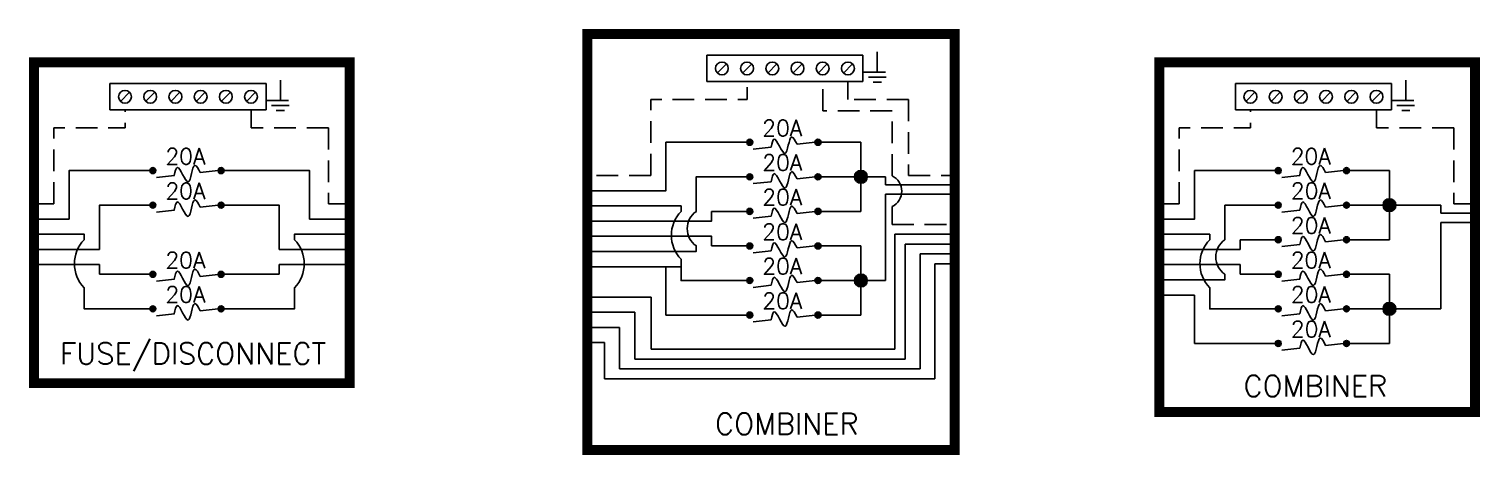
# Model space of a CAD drawing. Header units: feet. Extents: x -10709 to -6641, y 20772 to 21592.
# Drawn here: x -8637.9 to -8387.5, y 20863.2 to 20936.7 of the extents above; entities that cross this region are included whole.
import ezdxf

# ---------------------------------------------------------------- set-up
doc = ezdxf.new("R2010")
doc.units = ezdxf.units.FT
doc.header["$MEASUREMENT"] = 0
doc.linetypes.add('HIDDEN', pattern=[0.375, 0.25, -0.125])
for name, color, linetype in [('ONE LINE BLOCKS', 7, 'Continuous'), ('TEXT', 7, 'Continuous'), ('Z - TITLEBLOCK TXT', 7, 'Continuous')]:
    doc.layers.add(name, color=color, linetype=linetype)
doc.styles.get("Standard").update_dxf_attribs({"font": 'simplex.shx'})

# ---------------------------------------------------------------- blocks, each defined once
blk = doc.blocks.new('3stringCombiner')
at = {"linetype": 'Continuous'}
h = blk.add_hatch(color=7, dxfattribs=at)
h.dxf.hatch_style = 1
edge = h.paths.add_edge_path()
edge.add_arc((20.51, 41.65), 0.513, 0, 360)
h = blk.add_hatch(color=7, dxfattribs=at)
h.dxf.hatch_style = 1
edge = h.paths.add_edge_path()
edge.add_arc((32.29, 41.65), 0.513, 0, 360)
h = blk.add_hatch(color=7, dxfattribs=at)
h.dxf.hatch_style = 1
edge = h.paths.add_edge_path()
edge.add_arc((20.51, 35.69), 0.513, 0, 360)
h = blk.add_hatch(color=7, dxfattribs=at)
h.dxf.hatch_style = 1
edge = h.paths.add_edge_path()
edge.add_arc((32.29, 35.69), 0.513, 0, 360)
h = blk.add_hatch(color=254, dxfattribs=at)
h.dxf.hatch_style = 1
edge = h.paths.add_edge_path()
edge.add_arc((39.7, 35.69), 1.11, 0, 360)
h = blk.add_hatch(color=7, dxfattribs=at)
h.dxf.hatch_style = 1
edge = h.paths.add_edge_path()
edge.add_arc((20.51, 29.73), 0.513, 0, 360)
h = blk.add_hatch(color=7, dxfattribs=at)
h.dxf.hatch_style = 1
edge = h.paths.add_edge_path()
edge.add_arc((32.29, 29.73), 0.513, 0, 360)
h = blk.add_hatch(color=253, dxfattribs=at)
h.dxf.hatch_style = 1
edge = h.paths.add_edge_path()
edge.add_arc((20.51, 23.77), 0.513, 0, 360)
h = blk.add_hatch(color=253, dxfattribs=at)
h.dxf.hatch_style = 1
edge = h.paths.add_edge_path()
edge.add_arc((32.29, 23.77), 0.513, 0, 360)
h = blk.add_hatch(color=253, dxfattribs=at)
h.dxf.hatch_style = 1
edge = h.paths.add_edge_path()
edge.add_arc((20.51, 17.8), 0.513, 0, 360)
h = blk.add_hatch(color=253, dxfattribs=at)
h.dxf.hatch_style = 1
edge = h.paths.add_edge_path()
edge.add_arc((32.29, 17.8), 0.513, 0, 360)
h = blk.add_hatch(color=254, dxfattribs=at)
h.dxf.hatch_style = 1
edge = h.paths.add_edge_path()
edge.add_arc((39.7, 17.8), 1.11, 0, 360)
h = blk.add_hatch(color=253, dxfattribs=at)
h.dxf.hatch_style = 1
edge = h.paths.add_edge_path()
edge.add_arc((20.51, 11.84), 0.513, 0, 360)
h = blk.add_hatch(color=253, dxfattribs=at)
h.dxf.hatch_style = 1
edge = h.paths.add_edge_path()
edge.add_arc((32.29, 11.84), 0.513, 0, 360)
at = {"color": 1, "linetype": 'Continuous'}
for p, q in [((13.11, 52.12), (13.11, 56.66)), ((13.11, 56.66), (40.06, 56.66)), ((40.06, 56.66), (40.06, 52.12)), ((40.06, 52.12), (13.11, 52.12)), ((21.11, 40.47), (24.21, 40.81)), ((28.68, 41.3), (31.78, 41.65)), ((28.69, 35.34), (31.79, 35.69)), ((21.12, 34.51), (24.22, 34.85)), ((21.12, 28.54), (24.22, 28.89)), ((28.69, 29.38), (31.79, 29.73)), ((21.11, 22.58), (24.21, 22.93)), ((28.68, 23.42), (31.78, 23.77)), ((28.69, 17.46), (31.79, 17.8)), ((21.12, 16.62), (24.22, 16.97)), ((21.12, 10.66), (24.22, 11.01)), ((28.69, 11.5), (31.79, 11.84))]:
    blk.add_line(p, q, dxfattribs=at)
at = {"color": 4, "linetype": 'Continuous'}
for p, q in [((16.49, 55.18), (14.92, 53.6)), ((20.84, 55.18), (19.27, 53.6)), ((25.19, 55.18), (23.62, 53.6)), ((29.54, 55.18), (27.97, 53.6)), ((33.89, 55.18), (32.32, 53.6)), ((38.25, 55.18), (36.67, 53.6))]:
    blk.add_line(p, q, dxfattribs=at)
at = {"color": 92, "linetype": 'HIDDEN', "ltscale": 15}
for p, q in [((37.46, 49.04), (37.46, 52.12)), ((50.81, 49.04), (37.46, 49.04)), ((50.81, 49.04), (50.81, 35.92)), ((0, 35.92), (3.44, 35.92)), ((50.81, 35.92), (54.46, 35.92))]:
    blk.add_line(p, q, dxfattribs=at)
at = {"color": 7, "linetype": 'Continuous'}
for p, q in [((48.55, 35.69), (39.7, 35.69)), ((48.55, 34.31), (48.55, 35.69)), ((0, 33.3), (3.44, 33.3)), ((48.55, 34.31), (54.46, 34.31)), ((0, 28.06), (3.43, 28.06)), ((0, 22.81), (3.44, 22.81))]:
    blk.add_line(p, q, dxfattribs=at)
at = {"color": 253, "linetype": 'Continuous'}
for p, q in [((48.55, 32.71), (48.55, 17.8)), ((48.55, 32.71), (54.46, 32.71)), ((0, 30.68), (3.44, 30.68)), ((0, 25.43), (3.44, 25.43)), ((0, 20.19), (3.44, 20.19)), ((6.06, 20.19), (6.06, 11.84)), ((48.55, 17.8), (39.7, 17.8)), ((6.06, 11.84), (13.92, 11.84))]:
    blk.add_line(p, q, dxfattribs=at)
at = {"lineweight": 50, "const_width": 1.71}
blk.add_lwpolyline([(54.46, 0), (0, 0), (0, 60.34), (54.46, 60.34)], close=True, dxfattribs=at)
blk.add_lwpolyline([(54.46, 0), (0, 0), (0, 60.34), (54.46, 60.34)], close=True, dxfattribs=at)
at = {"color": 92, "linetype": 'HIDDEN', "ltscale": 15, "flags": 128}
for points in [[(42.53, 57.24), (42.53, 53.74)], [(40.18, 53.74), (44.87, 53.74)], [(44.05, 52.87), (41, 52.87)], [(3.44, 35.92), (3.44, 49.04), (15.71, 49.04), (15.71, 52.12)], [(43.24, 52.01), (41.81, 52.01)]]:
    blk.add_lwpolyline(points, dxfattribs=at)
at = {"color": 7, "linetype": 'Continuous', "flags": 128}
for points in [[(3.44, 33.3), (6.06, 33.3), (6.06, 41.65), (13.92, 41.65)], [(13.92, 41.65), (20.51, 41.65)], [(32.29, 41.65), (39.7, 41.65)], [(39.7, 41.65), (39.7, 29.73)], [(11.3, 29.73), (11.3, 35.69), (13.92, 35.69)], [(13.92, 35.69), (20.51, 35.69)], [(13.92, 35.69), (20.51, 35.69)], [(32.29, 35.69), (39.7, 35.69)], [(3.43, 28.06), (13.92, 28.06), (13.92, 29.73)], [(13.92, 29.73), (20.51, 29.73)], [(13.92, 29.73), (20.51, 29.73)], [(32.29, 29.73), (39.7, 29.73)], [(3.44, 22.81), (11.3, 22.81), (11.3, 23.77)]]:
    blk.add_lwpolyline(points, dxfattribs=at)
at = {"color": 253, "linetype": 'Continuous', "flags": 128}
for points in [[(3.44, 30.68), (8.68, 30.68), (8.68, 29.73)], [(3.44, 25.43), (13.92, 25.43), (13.92, 23.77)], [(13.92, 23.77), (20.51, 23.77)], [(13.92, 23.77), (20.51, 23.77)], [(32.29, 23.77), (39.7, 23.77)], [(39.7, 23.77), (39.7, 11.84)], [(6.06, 20.19), (3.44, 20.19)], [(8.68, 21.46), (8.68, 17.8), (13.92, 17.8)], [(13.92, 17.8), (20.51, 17.8)], [(13.92, 17.8), (20.51, 17.8)], [(32.29, 17.8), (39.7, 17.8)], [(13.92, 11.84), (20.51, 11.84)], [(32.29, 11.84), (39.7, 11.84)]]:
    blk.add_lwpolyline(points, dxfattribs=at)
at = {"color": 4, "linetype": 'Continuous'}
for centre in [(15.71, 54.39), (20.06, 54.39), (24.41, 54.39), (28.76, 54.39), (33.11, 54.39), (37.46, 54.39)]:
    blk.add_circle(centre, 1.11, dxfattribs=at)
at = {"color": 7, "linetype": 'Continuous'}
for centre, radius in [((20.51, 41.65), 0.513), ((32.29, 41.65), 0.513), ((20.51, 35.69), 0.513), ((32.29, 35.69), 0.513), ((39.7, 35.69), 1.11), ((39.7, 35.69), 1.11), ((20.51, 29.73), 0.513), ((32.29, 29.73), 0.513), ((39.7, 17.8), 1.11), ((39.7, 17.8), 1.11)]:
    blk.add_circle(centre, radius, dxfattribs=at)
at = {"color": 253, "linetype": 'Continuous'}
for centre in [(20.51, 23.77), (32.29, 23.77), (20.51, 17.8), (32.29, 17.8), (20.51, 11.84), (32.29, 11.84)]:
    blk.add_circle(centre, 0.513, dxfattribs=at)
blk.add_arc((12.9, 25.59), 5.91, 135.6055, 224.3945, dxfattribs=at)
at = {"color": 7, "linetype": 'Continuous'}
blk.add_arc((13.34, 26.75), 3.61, 124.3567, 235.6433, dxfattribs=at)
at = {"color": 1, "linetype": 'Continuous'}
for points in [[(24.21, 40.81), (24.72, 42.21), (26.59, 39.72), (27.74, 42.55), (28.68, 41.3)], [(24.22, 34.85), (24.73, 36.25), (26.6, 33.76), (27.76, 36.59), (28.69, 35.34)], [(24.22, 28.89), (24.73, 30.29), (26.6, 27.8), (27.76, 30.63), (28.69, 29.38)], [(24.21, 22.93), (24.72, 24.33), (26.59, 21.84), (27.74, 24.67), (28.68, 23.42)], [(24.22, 16.97), (24.73, 18.37), (26.6, 15.87), (27.76, 18.71), (28.69, 17.46)], [(24.22, 11.01), (24.73, 12.41), (26.6, 9.91), (27.76, 12.75), (28.69, 11.5)]]:
    blk.add_spline(points, degree=3, dxfattribs=at)
for p in [(22.67, 42.72), (22.68, 36.76), (22.68, 30.8), (22.67, 24.83), (22.68, 18.87), (22.68, 12.91)]:
    blk.add_text('20A', height=2.778, dxfattribs=at).set_placement(p)
at = {"color": 1, "insert": (26.91, 4.5), "char_height": 3.658, "attachment_point": 5}
blk.add_mtext_dynamic_manual_height_columns('COMBINER', width=1.1897, gutter_width=7.17, heights=[0], dxfattribs=at)
blk = doc.blocks.new('fuseBox')
at = {"linetype": 'Continuous'}
h = blk.add_hatch(color=7, dxfattribs=at)
h.dxf.hatch_style = 1
edge = h.paths.add_edge_path()
edge.add_arc((20.51, 36.67), 0.513, 0, 360)
h = blk.add_hatch(color=7, dxfattribs=at)
h.dxf.hatch_style = 1
edge = h.paths.add_edge_path()
edge.add_arc((32.29, 36.67), 0.513, 0, 360)
h = blk.add_hatch(color=7, dxfattribs=at)
h.dxf.hatch_style = 1
edge = h.paths.add_edge_path()
edge.add_arc((20.51, 30.71), 0.513, 0, 360)
h = blk.add_hatch(color=7, dxfattribs=at)
h.dxf.hatch_style = 1
edge = h.paths.add_edge_path()
edge.add_arc((32.29, 30.71), 0.513, 0, 360)
h = blk.add_hatch(color=253, dxfattribs=at)
h.dxf.hatch_style = 1
edge = h.paths.add_edge_path()
edge.add_arc((20.51, 18.78), 0.513, 0, 360)
h = blk.add_hatch(color=253, dxfattribs=at)
h.dxf.hatch_style = 1
edge = h.paths.add_edge_path()
edge.add_arc((32.29, 18.78), 0.513, 0, 360)
h = blk.add_hatch(color=253, dxfattribs=at)
h.dxf.hatch_style = 1
edge = h.paths.add_edge_path()
edge.add_arc((20.51, 12.82), 0.513, 0, 360)
h = blk.add_hatch(color=253, dxfattribs=at)
h.dxf.hatch_style = 1
edge = h.paths.add_edge_path()
edge.add_arc((32.29, 12.82), 0.513, 0, 360)
at = {"color": 1, "linetype": 'Continuous'}
for p, q in [((13.11, 47.14), (13.11, 51.68)), ((13.11, 51.68), (40.06, 51.68)), ((40.06, 51.68), (40.06, 47.14)), ((40.06, 47.14), (13.11, 47.14)), ((21.13, 35.49), (24.23, 35.83)), ((28.69, 36.32), (31.79, 36.67)), ((28.69, 30.36), (31.79, 30.71)), ((21.13, 29.52), (24.23, 29.87)), ((21.13, 17.59), (24.23, 17.93)), ((28.69, 18.42), (31.79, 18.77)), ((28.69, 12.48), (31.79, 12.82)), ((21.13, 11.64), (24.23, 11.99))]:
    blk.add_line(p, q, dxfattribs=at)
at = {"color": 4, "linetype": 'Continuous'}
for p, q in [((16.49, 50.19), (14.92, 48.62)), ((20.84, 50.19), (19.27, 48.62)), ((25.19, 50.19), (23.62, 48.62)), ((29.54, 50.19), (27.97, 48.62)), ((33.89, 50.19), (32.32, 48.62)), ((38.25, 50.19), (36.67, 48.62))]:
    blk.add_line(p, q, dxfattribs=at)
at = {"color": 92, "linetype": 'HIDDEN', "ltscale": 15}
for p, q in [((37.46, 44.06), (37.46, 47.14)), ((50.81, 44.06), (37.46, 44.06)), ((50.81, 44.06), (50.81, 30.94)), ((0, 30.94), (3.44, 30.94)), ((50.81, 30.94), (54.46, 30.94))]:
    blk.add_line(p, q, dxfattribs=at)
at = {"color": 7, "linetype": 'Continuous'}
for p, q in [((0, 28.32), (3.44, 28.32)), ((0, 23.07), (3.43, 23.07)), ((3.43, 23.07), (11.3, 23.07)), ((54.35, 23.07), (42.32, 23.07))]:
    blk.add_line(p, q, dxfattribs=at)
at = {"color": 253, "linetype": 'Continuous'}
for p, q in [((0, 25.7), (3.44, 25.7)), ((0, 20.45), (3.43, 20.45)), ((42.32, 18.78), (39.7, 18.78))]:
    blk.add_line(p, q, dxfattribs=at)
at = {"lineweight": 50, "const_width": 1.71}
blk.add_lwpolyline([(54.46, 0), (0, 0), (0, 55.36), (54.46, 55.36)], close=True, dxfattribs=at)
blk.add_lwpolyline([(54.46, 0), (0, 0), (0, 55.36), (54.46, 55.36)], close=True, dxfattribs=at)
at = {"color": 92, "linetype": 'HIDDEN', "ltscale": 15, "flags": 128}
for points in [[(42.53, 52.26), (42.53, 48.76)], [(40.18, 48.76), (44.87, 48.76)], [(44.05, 47.89), (41, 47.89)], [(3.44, 30.94), (3.44, 44.06), (15.71, 44.06), (15.71, 47.14)], [(43.24, 47.02), (41.81, 47.02)]]:
    blk.add_lwpolyline(points, dxfattribs=at)
at = {"color": 7, "linetype": 'Continuous', "flags": 128}
for points in [[(3.44, 28.32), (6.06, 28.32), (6.06, 36.67), (13.92, 36.67)], [(13.92, 36.67), (20.51, 36.67)], [(32.29, 36.67), (39.7, 36.67)], [(54.34, 28.32), (47.56, 28.32), (47.56, 36.67), (39.7, 36.67)], [(11.3, 23.07), (11.3, 30.71), (13.92, 30.71)], [(13.92, 30.71), (20.51, 30.71)], [(13.92, 30.71), (20.51, 30.71)], [(32.29, 30.71), (39.7, 30.71)], [(42.32, 23.07), (42.32, 30.71), (39.7, 30.71)]]:
    blk.add_lwpolyline(points, dxfattribs=at)
at = {"color": 253, "linetype": 'Continuous', "flags": 128}
for points in [[(3.44, 25.7), (8.68, 25.7), (8.68, 24.74)], [(54.34, 25.7), (44.94, 25.7), (44.94, 24.74)], [(3.43, 20.45), (11.3, 20.45), (11.3, 18.78)], [(54.35, 20.45), (42.32, 20.45), (42.32, 18.78)], [(11.3, 18.78), (20.51, 18.78)], [(13.92, 18.78), (20.51, 18.78)], [(32.29, 18.78), (39.7, 18.78)], [(8.68, 16.48), (8.68, 12.82), (13.92, 12.82)], [(44.94, 16.48), (44.94, 12.82), (39.7, 12.82)], [(13.92, 12.82), (20.51, 12.82)], [(13.92, 12.82), (20.51, 12.82)], [(32.29, 12.82), (39.7, 12.82)]]:
    blk.add_lwpolyline(points, dxfattribs=at)
at = {"color": 4, "linetype": 'Continuous'}
for centre in [(15.71, 49.41), (20.06, 49.41), (24.41, 49.41), (28.76, 49.41), (33.11, 49.41), (37.46, 49.41)]:
    blk.add_circle(centre, 1.11, dxfattribs=at)
at = {"color": 7, "linetype": 'Continuous'}
for centre in [(20.51, 36.67), (32.29, 36.67), (20.51, 30.71), (32.29, 30.71)]:
    blk.add_circle(centre, 0.513, dxfattribs=at)
at = {"color": 253, "linetype": 'Continuous'}
for centre in [(20.51, 18.78), (32.29, 18.78), (20.51, 12.82), (32.29, 12.82)]:
    blk.add_circle(centre, 0.513, dxfattribs=at)
for centre, start, end in [((12.9, 20.61), 135.6055, 224.3945), ((40.72, 20.61), 315.6055, 44.3945)]:
    blk.add_arc(centre, 5.91, start, end, dxfattribs=at)
at = {"color": 1, "linetype": 'Continuous'}
for points in [[(24.22, 35.83), (24.73, 37.23), (26.6, 34.74), (27.76, 37.57), (28.69, 36.32)], [(24.22, 29.87), (24.73, 31.27), (26.6, 28.78), (27.76, 31.61), (28.69, 30.36)], [(24.22, 17.93), (24.73, 19.33), (26.6, 16.84), (27.76, 19.67), (28.69, 18.42)], [(24.22, 11.99), (24.73, 13.39), (26.6, 10.89), (27.76, 13.72), (28.69, 12.48)]]:
    blk.add_spline(points, degree=3, dxfattribs=at)
for p in [(22.68, 37.74), (22.68, 31.77), (22.68, 19.84), (22.68, 13.89)]:
    blk.add_text('20A', height=2.778, dxfattribs=at).set_placement(p)
at = {"color": 1, "insert": (27.44, 4.5), "char_height": 3.6576, "attachment_point": 5}
blk.add_mtext_dynamic_manual_height_columns('FUSE/DISCONNECT', width=59.2773, gutter_width=7.17, heights=[0], dxfattribs=at)
blk = doc.blocks.new('combiner_1combined_1passing')
at = {"linetype": 'Continuous'}
h = blk.add_hatch(color=7, dxfattribs=at)
h.dxf.hatch_style = 1
edge = h.paths.add_edge_path()
edge.add_arc((28.02, 53.09), 0.513, 0, 360)
h = blk.add_hatch(color=7, dxfattribs=at)
h.dxf.hatch_style = 1
edge = h.paths.add_edge_path()
edge.add_arc((39.79, 53.09), 0.513, 0, 360)
h = blk.add_hatch(color=7, dxfattribs=at)
h.dxf.hatch_style = 1
edge = h.paths.add_edge_path()
edge.add_arc((28.02, 47.13), 0.513, 0, 360)
h = blk.add_hatch(color=7, dxfattribs=at)
h.dxf.hatch_style = 1
edge = h.paths.add_edge_path()
edge.add_arc((39.79, 47.13), 0.513, 0, 360)
h = blk.add_hatch(color=7, dxfattribs=at)
h.dxf.hatch_style = 1
edge = h.paths.add_edge_path()
edge.add_arc((28.02, 41.17), 0.513, 0, 360)
h = blk.add_hatch(color=7, dxfattribs=at)
h.dxf.hatch_style = 1
edge = h.paths.add_edge_path()
edge.add_arc((39.79, 41.17), 0.513, 0, 360)
h = blk.add_hatch(color=253, dxfattribs=at)
h.dxf.hatch_style = 1
edge = h.paths.add_edge_path()
edge.add_arc((28.02, 35.2), 0.513, 0, 360)
h = blk.add_hatch(color=253, dxfattribs=at)
h.dxf.hatch_style = 1
edge = h.paths.add_edge_path()
edge.add_arc((39.79, 35.2), 0.513, 0, 360)
h = blk.add_hatch(color=253, dxfattribs=at)
h.dxf.hatch_style = 1
edge = h.paths.add_edge_path()
edge.add_arc((28.02, 29.24), 0.513, 0, 360)
h = blk.add_hatch(color=253, dxfattribs=at)
h.dxf.hatch_style = 1
edge = h.paths.add_edge_path()
edge.add_arc((39.79, 29.24), 0.513, 0, 360)
h = blk.add_hatch(color=253, dxfattribs=at)
h.dxf.hatch_style = 1
edge = h.paths.add_edge_path()
edge.add_arc((28.02, 23.28), 0.513, 0, 360)
h = blk.add_hatch(color=253, dxfattribs=at)
h.dxf.hatch_style = 1
edge = h.paths.add_edge_path()
edge.add_arc((39.79, 23.28), 0.513, 0, 360)
at = {"layer": 'ONE LINE BLOCKS', "linetype": 'Continuous'}
h = blk.add_hatch(color=254, dxfattribs=at)
h.dxf.hatch_style = 1
edge = h.paths.add_edge_path()
edge.add_arc((47.2, 47.13), 1.11, 0, 360)
h = blk.add_hatch(color=254, dxfattribs=at)
h.dxf.hatch_style = 1
edge = h.paths.add_edge_path()
edge.add_arc((47.2, 29.24), 1.11, 0, 360)
at = {"color": 1, "linetype": 'Continuous'}
for p, q in [((36.18, 52.74), (39.28, 53.09)), ((28.61, 51.91), (31.71, 52.25)), ((28.62, 45.95), (31.72, 46.29)), ((36.19, 46.78), (39.29, 47.13)), ((28.62, 39.98), (31.72, 40.33)), ((36.19, 40.82), (39.29, 41.17)), ((36.18, 34.86), (39.28, 35.2)), ((28.61, 34.02), (31.71, 34.37)), ((28.62, 28.06), (31.72, 28.41)), ((36.19, 28.9), (39.29, 29.24)), ((36.19, 22.94), (39.29, 23.28)), ((28.62, 22.1), (31.72, 22.45))]:
    blk.add_line(p, q, dxfattribs=at)
at = {"color": 7, "linetype": 'Continuous'}
for p, q in [((51.44, 47.13), (47.2, 47.13)), ((51.44, 45.75), (51.44, 47.13)), ((5.57, 21.14), (5.57, 13.98)), ((5.57, 21.14), (5.57, 14.9)), ((5.57, 18.52), (5.57, 18.52)), ((5.57, 15.9), (5.57, 15.9))]:
    blk.add_line(p, q, dxfattribs=at)
for p, q in [((51.44, 45.75), (63.59, 45.75)), ((53.03, 17.38), (53.03, 37.21)), ((53.03, 37.21), (63.38, 37.21)), ((57.4, 13.98), (57.4, 33.83)), ((57.4, 33.83), (63.38, 33.83)), ((11.01, 17.38), (11.01, 26.39)), ((11.01, 17.38), (53.03, 17.38)), ((5.57, 13.98), (57.4, 13.98))]:
    blk.add_line(p, q)
at = {"color": 253, "linetype": 'Continuous'}
for p, q in [((51.44, 44.15), (51.44, 29.24)), ((51.44, 44.15), (63.38, 44.15)), ((54.82, 15.68), (54.82, 35.52)), ((54.82, 35.52), (63.38, 35.52)), ((13.56, 31.63), (13.56, 23.28)), ((59.98, 12.28), (59.98, 32.13)), ((59.98, 32.13), (63.38, 32.13)), ((51.44, 29.24), (47.2, 29.24)), ((8.19, 23.77), (0, 23.77)), ((8.19, 15.68), (8.19, 23.77)), ((8.19, 17.53), (8.19, 23.77)), ((13.56, 23.28), (21.42, 23.28)), ((5.57, 21.14), (5.57, 21.14)), ((2.95, 18.52), (0, 18.52)), ((2.95, 18.52), (2.95, 12.28)), ((2.95, 18.52), (2.95, 12.28)), ((5.57, 18.52), (5.57, 18.52)), ((8.19, 15.68), (54.82, 15.68)), ((2.95, 12.28), (59.98, 12.28))]:
    blk.add_line(p, q, dxfattribs=at)
at = {"color": 7}
for p, q in [((11.01, 26.39), (0, 26.39)), ((5.57, 21.14), (0, 21.14))]:
    blk.add_line(p, q, dxfattribs=at)
at = {"color": 7, "linetype": 'Continuous', "flags": 128}
for points in [[(0, 44.74), (13.56, 44.74), (13.56, 53.09), (21.42, 53.09)], [(21.42, 53.09), (28.02, 53.09)], [(39.79, 53.09), (47.2, 53.09)], [(47.2, 53.09), (47.2, 41.17)], [(18.8, 41.17), (18.8, 47.13), (21.42, 47.13)], [(21.42, 47.13), (28.02, 47.13)], [(21.42, 47.13), (28.02, 47.13)], [(39.79, 47.13), (47.2, 47.13)], [(0, 39.5), (21.42, 39.5), (21.42, 41.17)], [(21.42, 41.17), (28.02, 41.17)], [(21.42, 41.17), (28.02, 41.17)], [(39.79, 41.17), (47.2, 41.17)], [(0, 34.25), (18.8, 34.25), (18.8, 35.2)]]:
    blk.add_lwpolyline(points, dxfattribs=at)
at = {"color": 253, "linetype": 'Continuous', "flags": 128}
for points in [[(0, 42.12), (16.18, 42.12), (16.18, 41.17)], [(0, 36.87), (21.42, 36.87), (21.42, 35.2)], [(21.42, 35.2), (28.02, 35.2)], [(21.42, 35.2), (28.02, 35.2)], [(39.79, 35.2), (47.2, 35.2)], [(47.2, 35.2), (47.2, 23.28)], [(16.18, 32.9), (16.18, 29.24), (21.42, 29.24)], [(16.18, 31.63), (0, 31.63)], [(21.42, 29.24), (28.02, 29.24)], [(21.42, 29.24), (28.02, 29.24)], [(39.79, 29.24), (47.2, 29.24)], [(21.42, 23.28), (28.02, 23.28)], [(39.79, 23.28), (47.2, 23.28)]]:
    blk.add_lwpolyline(points, dxfattribs=at)
at = {"color": 7, "linetype": 'Continuous'}
for centre in [(28.02, 53.09), (39.79, 53.09), (28.02, 47.13), (39.79, 47.13), (28.02, 41.17), (39.79, 41.17)]:
    blk.add_circle(centre, 0.513, dxfattribs=at)
at = {"color": 253, "linetype": 'Continuous'}
for centre in [(28.02, 35.2), (39.79, 35.2), (28.02, 29.24), (39.79, 29.24), (28.02, 23.28), (39.79, 23.28)]:
    blk.add_circle(centre, 0.513, dxfattribs=at)
at = {"color": 92, "linetype": 'Continuous'}
blk.add_arc((51.34, 44.65), 2.92, 294.9492, 65.0508, dxfattribs=at)
at = {"color": 253, "linetype": 'Continuous'}
blk.add_arc((20.4, 37.03), 5.91, 135.6055, 224.3945, dxfattribs=at)
at = {"color": 7, "linetype": 'Continuous'}
blk.add_arc((20.84, 38.19), 3.61, 124.3567, 235.6433, dxfattribs=at)
at = {"color": 1, "linetype": 'Continuous'}
for points in [[(31.71, 52.25), (32.22, 53.65), (34.09, 51.16), (35.25, 53.99), (36.18, 52.74)], [(31.72, 46.29), (32.23, 47.69), (34.11, 45.2), (35.26, 48.03), (36.19, 46.78)], [(31.72, 40.33), (32.23, 41.73), (34.11, 39.24), (35.26, 42.07), (36.19, 40.82)], [(31.71, 34.37), (32.22, 35.77), (34.09, 33.28), (35.25, 36.11), (36.18, 34.86)], [(31.72, 28.41), (32.23, 29.81), (34.11, 27.31), (35.26, 30.15), (36.19, 28.9)], [(31.72, 22.45), (32.23, 23.85), (34.11, 21.35), (35.26, 24.18), (36.19, 22.94)]]:
    blk.add_spline(points, degree=3, dxfattribs=at)
at = {"layer": 'ONE LINE BLOCKS', "lineweight": 50, "const_width": 1.71}
blk.add_lwpolyline([(63.38, 0), (0, 0), (0, 71.78), (63.38, 71.78)], close=True, dxfattribs=at)
at = {"layer": 'TEXT', "color": 92, "linetype": 'HIDDEN', "ltscale": 15}
for p, q in [((40.61, 58.49), (40.61, 63.56)), ((44.96, 60.48), (44.96, 63.56)), ((55.4, 60.48), (44.96, 60.48)), ((55.4, 60.48), (55.4, 47.36)), ((52.57, 58.5), (40.61, 58.49)), ((52.57, 47.29), (52.57, 58.5)), ((10.94, 47.36), (0, 47.36)), ((55.4, 47.36), (63.38, 47.36)), ((52.57, 42), (52.57, 38.9)), ((52.57, 38.9), (63.38, 38.9))]:
    blk.add_line(p, q, dxfattribs=at)
at = {"layer": 'TEXT', "color": 92, "linetype": 'HIDDEN', "ltscale": 15, "flags": 128}
for points in [[(50.03, 68.68), (50.03, 65.18)], [(47.69, 65.18), (52.37, 65.18)], [(10.94, 47.36), (10.94, 60.48), (27.56, 60.48), (27.56, 63.56)], [(51.56, 64.31), (48.5, 64.31)], [(50.74, 63.45), (49.31, 63.45)]]:
    blk.add_lwpolyline(points, dxfattribs=at)
at = {"layer": 'Z - TITLEBLOCK TXT', "color": 1, "linetype": 'Continuous'}
for p, q in [((20.61, 63.56), (20.61, 68.1)), ((20.61, 68.1), (47.56, 68.1)), ((47.56, 68.1), (47.56, 63.56)), ((47.56, 63.56), (20.61, 63.56))]:
    blk.add_line(p, q, dxfattribs=at)
at = {"layer": 'Z - TITLEBLOCK TXT', "color": 4, "linetype": 'Continuous'}
for p, q in [((23.99, 66.62), (22.42, 65.04)), ((28.35, 66.62), (26.77, 65.04)), ((32.7, 66.62), (31.12, 65.04)), ((37.05, 66.62), (35.47, 65.04)), ((41.4, 66.62), (39.82, 65.04)), ((45.75, 66.62), (44.18, 65.04))]:
    blk.add_line(p, q, dxfattribs=at)
for centre in [(23.21, 65.83), (27.56, 65.83), (31.91, 65.83), (36.26, 65.83), (40.61, 65.83), (44.96, 65.83)]:
    blk.add_circle(centre, 1.11, dxfattribs=at)
at = {"layer": 'Z - TITLEBLOCK TXT', "color": 7, "linetype": 'Continuous'}
for centre in [(47.2, 47.13), (47.2, 47.13), (47.2, 29.24), (47.2, 29.24)]:
    blk.add_circle(centre, 1.11, dxfattribs=at)
at = {"color": 1, "linetype": 'Continuous'}
for p in [(30.17, 54.16), (30.18, 48.2), (30.18, 42.24), (30.17, 36.27), (30.18, 30.31), (30.18, 24.35)]:
    blk.add_text('20A', height=2.778, dxfattribs=at).set_placement(p)
at = {"layer": 'TEXT', "color": 1, "insert": (34.41, 4.5), "char_height": 3.658, "attachment_point": 5}
blk.add_mtext_dynamic_manual_height_columns('COMBINER', width=1.1897, gutter_width=7.17, heights=[0], dxfattribs=at)

msp = doc.modelspace()

# ---------------------------------------------------------------- block references
at = {"color": 7}
for name, p in [('combiner_1combined_1passing', (-8541.55, 20864.03)), ('fuseBox', (-8637.05, 20875.56)), ('3stringCombiner', (-8442.84, 20870.58))]:
    msp.add_blockref(name, p, dxfattribs=at)

doc.saveas('drawing.dxf')
